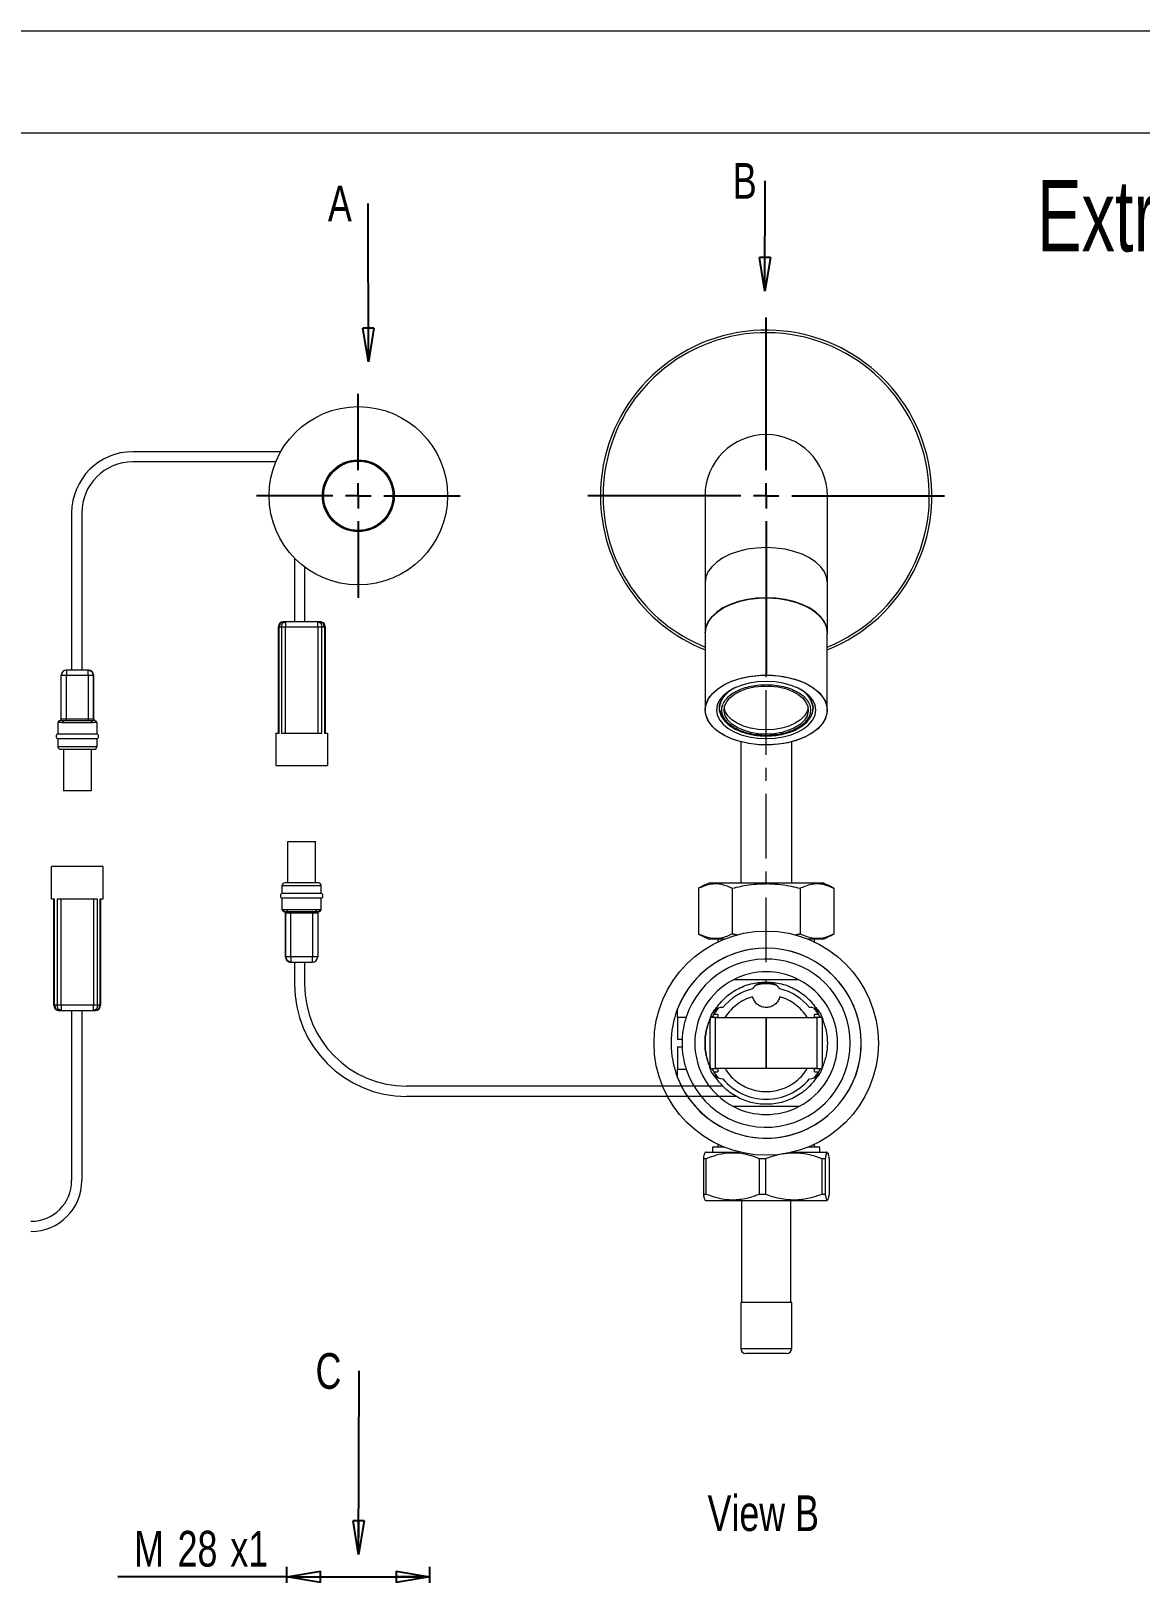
# Model space of a CAD drawing. Header units: millimetres. Extents: x 0 to 420, y 0 to 298.
# Drawn here: x 80.8 to 189.6, y 146.2 to 297.5 of the extents above; entities that cross this region are included whole.
import ezdxf

# ---------------------------------------------------------------- set-up
doc = ezdxf.new("R2010")
doc.units = ezdxf.units.MM
doc.linetypes.add('CENTER', pattern=[10.16, 6.35, -1.27, 1.27, -1.27])
doc.layers.add('LEVEL0', color=179, linetype='Continuous')
doc.styles.add('SLDTEXTSTYLE1', font='TXT', dxfattribs={"width": 0.75})
doc.styles.add('SLDTEXTSTYLE2', font='TXT', dxfattribs={"width": 0.7})
doc.dimstyles.new('SLDDIMSTYLE0', dxfattribs={"dimtxt": 3.302, "dimasz": 3.302, "dimexe": 0, "dimexo": 0.0625, "dimgap": 0.8255, "dimtad": 0, "dimtih": 1, "dimtoh": 1, "dimdec": 0, "dimzin": 0, "dimdsep": 46, "dimtxsty": 'Standard', "dimblk1": 'CLOSED', "dimblk2": 'CLOSED', "dimsah": 1, "dimcen": 0.09, "dimadec": 0, "dimazin": 0, "dimtfac": 1, "dimtdec": 0, "dimtofl": 0, "dimtmove": 0, "dimatfit": 3, "dimldrblk": 'CLOSED', "dimfxl": 0, "dimtolj": 1, "dimtzin": 0, "dimarcsym": 0})
doc.dimstyles.new('SLDDIMSTYLE1', dxfattribs={"dimtxt": 3.5, "dimasz": 3.302, "dimexe": 0, "dimexo": 0.0625, "dimgap": 0.875, "dimtad": 1, "dimtoh": 1, "dimdec": 0, "dimlfac": 2, "dimzin": 12, "dimdsep": 46, "dimtxsty": 'Standard', "dimblk1": 'CLOSED', "dimblk2": 'CLOSED', "dimsah": 1, "dimcen": 0.09, "dimadec": 0, "dimazin": 0, "dimtfac": 1, "dimtdec": 0, "dimtofl": 0, "dimtmove": 0, "dimatfit": 3, "dimldrblk": 'CLOSED', "dimfxl": 0, "dimtolj": 1, "dimtzin": 12, "dimarcsym": 0})

# ---------------------------------------------------------------- blocks, each defined once
blk = doc.blocks.new('SW_NOTE_1')
at = {"layer": 'LEVEL0', "color": 0, "insert": (-3.95, 1.74), "char_height": 3.5, "attachment_point": 1, "style": 'SLDTEXTSTYLE1'}
blk.add_mtext('A', dxfattribs=at)
blk = doc.blocks.new('_CLOSED')
at = {"color": 0, "linetype": 'ByBlock', "lineweight": -2}
for p, q in [((-1, 0.166667), (0, 0)), ((-1, 0.166667), (-1, -0.166667)), ((0, 0), (-1, -0.166667)), ((0, 0), (-1, 0))]:
    blk.add_line(p, q, dxfattribs=at)
blk = doc.blocks.new('SW_NOTE_2')
at = {"layer": 'LEVEL0', "color": 0, "insert": (-3.18, 1.74), "char_height": 3.5, "attachment_point": 1, "style": 'SLDTEXTSTYLE1'}
blk.add_mtext('B', dxfattribs=at)
blk = doc.blocks.new('SW_CENTERMARKSYMBOL_0')
at = {"layer": 'LEVEL0', "color": 0}
for p, q in [((0, 2.5), (0, 10)), ((-2.5, 0), (-10, 0)), ((0, 0), (-1.25, 0)), ((0, 0), (0, 1.25)), ((0, 0), (0, -1.25)), ((0, 0), (1.25, 0)), ((2.5, 0), (10, 0)), ((0, -2.5), (0, -10))]:
    blk.add_line(p, q, dxfattribs=at)
blk = doc.blocks.new('SW_CENTERMARKSYMBOL_1')
at = {"layer": 'LEVEL0', "color": 0}
for p, q in [((0, 2.5), (0, 17.5)), ((-2.5, 0), (-17.5, 0)), ((0, 0), (-1.25, 0)), ((0, 0), (0, 1.25)), ((0, 0), (0, -1.25)), ((0, 0), (1.25, 0)), ((2.5, 0), (17.5, 0)), ((0, -2.5), (0, -17.5))]:
    blk.add_line(p, q, dxfattribs=at)
blk = doc.blocks.new('*D14')
at = {"layer": 'LEVEL0', "color": 7}
for p, q in [((105.96, 126.94), (105.96, 146.82)), ((119.96, 126.94), (119.96, 146.82)), ((105.96, 145.82), (89.37, 145.82)), ((105.96, 145.82), (119.96, 145.82))]:
    blk.add_line(p, q, dxfattribs=at)
at = {"layer": 'LEVEL0', "color": 7, "xscale": 3.302, "yscale": 3.302}
for p, rotation in [((105.96, 145.82, 1.52), 180.0000000000004), ((119.96, 145.82, 1.52), 360.0000000000004)]:
    blk.add_blockref('_CLOSED', p, dxfattribs=dict(at, rotation=rotation))
at = {"layer": 'LEVEL0', "color": 7, "char_height": 3.5, "attachment_point": 1, "style": 'SLDTEXTSTYLE1'}
for s, insert in [('M', (90.96, 150.34)), ('28', (95.24, 150.34)), ('x1', (100.41, 150.34))]:
    blk.add_mtext(s, dxfattribs=dict(at, insert=insert))
blk = doc.blocks.new('SW_NOTE_3')
at = {"layer": 'LEVEL0', "color": 0, "insert": (-4.29, 1.74), "char_height": 3.5, "attachment_point": 1, "style": 'SLDTEXTSTYLE1'}
blk.add_mtext('C', dxfattribs=at)

msp = doc.modelspace()

# ---------------------------------------------------------------- linework, layer by layer
at = {"color": 7, "linetype": 'Continuous', "lineweight": 15}
for p, q in [((146.95968, 251.889447), (146.95968, 243.360976)), ((158.95968, 243.360976), (158.95968, 251.889447)), ((148.361949, 231.361337), (148.35968, 231.278483)), ((148.362174, 231.160564), (148.35968, 231.073694)), ((157.541846, 230.841588), (157.55968, 231.073694)), ((157.55968, 231.278483), (157.557411, 231.361337)), ((146.320152, 213.389447), (146.320152, 208.889445)), ((158.599208, 213.889448), (147.320152, 213.889448)), ((149.639916, 213.389447), (149.639916, 208.889445)), ((156.279444, 213.389447), (156.279444, 208.889445)), ((159.599208, 213.389447), (159.599208, 208.889445)), ((148.841428, 208.389448), (147.320152, 208.389448)), ((158.599208, 208.389448), (157.077932, 208.389448)), ((153.25968, 204.089446), (152.65968, 204.089446)), ((144.25968, 200.739445), (144.25968, 201.545877)), ((144.25968, 200.739445), (144.25968, 198.564446)), ((144.25968, 200.739445), (145.113662, 200.739445)), ((147.45968, 195.939446), (147.45968, 200.439448)), ((147.95968, 200.689448), (147.484935, 200.689448)), ((147.95968, 200.689448), (152.95968, 200.689448)), ((148.20968, 200.689448), (147.95968, 200.689448)), ((152.95968, 195.689445), (152.95968, 200.689448)), ((152.95968, 200.689448), (152.95968, 195.689445)), ((152.95968, 200.689448), (157.95968, 200.689448)), ((157.95968, 200.689448), (157.70968, 200.689448)), ((158.45968, 200.689448), (157.95968, 200.689448)), ((158.45968, 200.439448), (158.45968, 195.939446)), ((144.25968, 198.564446), (144.718207, 198.564446)), ((144.25968, 197.814448), (144.718207, 197.814448)), ((144.25968, 197.814448), (144.25968, 195.639448)), ((144.25968, 195.639448), (145.113662, 195.639448)), ((144.25968, 194.833016), (144.25968, 195.639448)), ((147.45968, 195.689445), (147.95968, 195.689445)), ((152.95968, 195.689445), (147.95968, 195.689445)), ((147.95968, 195.689445), (148.20968, 195.689445)), ((157.95968, 195.689445), (152.95968, 195.689445)), ((157.70968, 195.689445), (157.95968, 195.689445)), ((157.95968, 195.689445), (158.434425, 195.689445)), ((148.841428, 187.989445), (147.70968, 187.989445)), ((158.20968, 187.989445), (157.077932, 187.989445)), ((146.798455, 186.873103), (147.089213, 186.873103)), ((146.798455, 186.873103), (146.798455, 183.355795)), ((147.031477, 187.489444), (150.40821, 187.489444)), ((147.089213, 183.355795), (147.089213, 186.873103)), ((152.266818, 186.873103), (152.909769, 186.873103)), ((152.266818, 186.873103), (152.266818, 183.355795)), ((152.909769, 183.355795), (152.909769, 186.873103)), ((155.51115, 187.489444), (157.922589, 187.489444)), ((157.922589, 187.489444), (158.887883, 187.489444)), ((158.428043, 186.873103), (158.780236, 186.873103)), ((158.428043, 186.873103), (158.428043, 183.355795)), ((158.780236, 183.355795), (158.780236, 186.873103)), ((159.120906, 186.873103), (159.120906, 183.355795)), ((147.089213, 183.355795), (146.798455, 183.355795)), ((152.909769, 183.355795), (152.266818, 183.355795)), ((158.780236, 183.355795), (158.428043, 183.355795)), ((147.031477, 182.739446), (157.922589, 182.739446)), ((157.922589, 182.739446), (158.887883, 182.739446)), ((155.45968, 172.739448), (150.45968, 172.739448)), ((154.95968, 167.739445), (150.95968, 167.739445))]:
    msp.add_line(p, q, dxfattribs=at)
at = {"color": 179, "linetype": 'Continuous', "lineweight": 15}
for p, q in [((105.817833, 239.533502), (105.631798, 239.533502)), ((108.990292, 239.533502), (105.817833, 239.533502)), ((109.187799, 239.533502), (108.990292, 239.533502)), ((105.123798, 228.611502), (105.123798, 239.025502)), ((109.695799, 228.611502), (109.695799, 239.025502)), ((109.695856, 239.025502), (109.695856, 228.611502)), ((86.474415, 234.789256), (84.340815, 234.789256)), ((83.832815, 229.963256), (83.832815, 234.281256)), ((86.982415, 229.963256), (86.982415, 234.281256)), ((86.982445, 234.281256), (86.982445, 229.963256)), ((83.50263, 229.658456), (83.50263, 228.529157)), ((83.50263, 228.529157), (87.31263, 228.529157)), ((83.680421, 229.810856), (83.65503, 229.810856)), ((83.705334, 229.812907), (83.680421, 229.810856)), ((85.531411, 229.810856), (84.039848, 229.810856)), ((86.775347, 229.810856), (85.531411, 229.810856)), ((86.982415, 229.963256), (87.109896, 229.812907)), ((86.982445, 229.963256), (87.109926, 229.812907)), ((87.134821, 229.810856), (87.109871, 229.812843)), ((87.109926, 229.812907), (87.134821, 229.810856)), ((87.16023, 229.810856), (87.134821, 229.810856)), ((87.31263, 229.658456), (87.31263, 228.529157)), ((104.8641, 228.611502), (105.188723, 228.611502)), ((104.8641, 228.611502), (104.8641, 225.411102)), ((105.421266, 228.611502), (109.38684, 228.611502)), ((109.633723, 228.611502), (109.9441, 228.611502)), ((109.9441, 228.611502), (109.9441, 225.411102)), ((87.31263, 228.044555), (83.50263, 228.044555)), ((83.50263, 228.044555), (83.50263, 227.270856)), ((83.75663, 227.016856), (85.524235, 227.016856)), ((84.061428, 227.016856), (84.061428, 222.952856)), ((85.524235, 227.016856), (87.05863, 227.016856)), ((86.75383, 227.016856), (86.75383, 222.952856)), ((87.31263, 228.044555), (87.31263, 227.270856)), ((104.8641, 225.411102), (109.9441, 225.411102)), ((86.75383, 222.952856), (84.061428, 222.952856)), ((106.0579, 217.977326), (108.750301, 217.977326)), ((106.0579, 213.913326), (106.0579, 217.977326)), ((108.750301, 213.913326), (108.750301, 217.977326)), ((87.94763, 215.51908), (82.86763, 215.51908)), ((82.86763, 212.31868), (82.86763, 215.51908)), ((87.94763, 212.31868), (87.94763, 215.51908)), ((105.4991, 212.885627), (105.4991, 213.659326)), ((107.287495, 213.913326), (105.7531, 213.913326)), ((109.0551, 213.913326), (107.287495, 213.913326)), ((109.3091, 212.885627), (109.3091, 213.659326)), ((83.178006, 212.31868), (82.86763, 212.31868)), ((83.115874, 201.90468), (83.115874, 212.31868)), ((83.115931, 212.31868), (83.115931, 201.90468)), ((87.390464, 212.31868), (83.42489, 212.31868)), ((87.94763, 212.31868), (87.623007, 212.31868)), ((87.687932, 212.31868), (87.687932, 201.90468)), ((109.3091, 212.401025), (105.499099, 212.401025)), ((105.499099, 211.271726), (105.499099, 212.401025)), ((105.4991, 212.885627), (109.3091, 212.885627)), ((109.3091, 211.271726), (109.3091, 212.401025)), ((105.651499, 211.119326), (105.676908, 211.119326)), ((105.676908, 211.119326), (105.701858, 211.117339)), ((105.701804, 211.117275), (105.676908, 211.119326)), ((105.829285, 210.966926), (105.701804, 211.117275)), ((105.829314, 210.966926), (105.701834, 211.117275)), ((105.829285, 206.648926), (105.829285, 210.966926)), ((105.829314, 210.966926), (105.829314, 206.648926)), ((106.036383, 211.119326), (107.280319, 211.119326)), ((107.280319, 211.119326), (108.771881, 211.119326)), ((108.978914, 210.966926), (108.978914, 206.648926)), ((109.106396, 211.117275), (109.131308, 211.119326)), ((109.131308, 211.119326), (109.1567, 211.119326)), ((106.337314, 206.140926), (108.470914, 206.140926)), ((83.623931, 201.39668), (83.821438, 201.39668)), ((83.821438, 201.39668), (86.993897, 201.39668)), ((86.993897, 201.39668), (87.179932, 201.39668))]:
    msp.add_line(p, q, dxfattribs=at)
at = {"color": 196, "linetype": 'Continuous', "lineweight": 0}
for p, q in [((105.817833, 239.533502), (105.817818, 239.025502)), ((108.990277, 239.025502), (108.990292, 239.533502)), ((105.123798, 239.025502), (105.188723, 239.025502)), ((105.188723, 228.611502), (105.188723, 239.025502)), ((105.188723, 239.025502), (105.421266, 239.025502)), ((105.421266, 239.025502), (105.421266, 228.611502)), ((105.421266, 239.025502), (105.817818, 239.025502)), ((105.817818, 239.025502), (108.990277, 239.025502)), ((105.817818, 228.611502), (105.817818, 239.025502)), ((108.990277, 239.025502), (108.990277, 228.611502)), ((108.990277, 239.025502), (109.38684, 239.025502)), ((109.38684, 228.611502), (109.38684, 239.025502)), ((109.38684, 239.025502), (109.633723, 239.025502)), ((109.633723, 239.025502), (109.695799, 239.025502)), ((109.633723, 239.025502), (109.633723, 228.611502)), ((84.340815, 234.789256), (84.3408, 234.281256)), ((86.4744, 234.281256), (86.474415, 234.789256)), ((83.832815, 234.281256), (84.3408, 234.281256)), ((84.3408, 234.281256), (86.4744, 234.281256)), ((84.3408, 229.963256), (84.3408, 234.281256)), ((86.4744, 234.281256), (86.982415, 234.281256)), ((86.4744, 234.281256), (86.4744, 229.963256)), ((83.50263, 229.658456), (83.530229, 229.658456)), ((83.680421, 229.810856), (83.530229, 229.658456)), ((83.530229, 229.658456), (83.584445, 229.662415)), ((83.705334, 229.812907), (83.584394, 229.662558)), ((83.584394, 229.662558), (83.920911, 229.658456)), ((84.039848, 229.810856), (83.705334, 229.812907)), ((84.3408, 229.963256), (83.832815, 229.963256)), ((84.039848, 229.810856), (83.920911, 229.658456)), ((83.920911, 229.658456), (85.542174, 229.658456)), ((84.340796, 229.810856), (84.3408, 229.963256)), ((86.4744, 229.963256), (84.3408, 229.963256)), ((85.542174, 229.658456), (86.894279, 229.658456)), ((86.4744, 229.963256), (86.474396, 229.810856)), ((86.982415, 229.963256), (86.4744, 229.963256)), ((87.109896, 229.812907), (86.775347, 229.810856)), ((86.894279, 229.658456), (86.775347, 229.810856)), ((86.894279, 229.658456), (87.230833, 229.662558)), ((87.109896, 229.812907), (87.230833, 229.662558)), ((87.134821, 229.810856), (87.285012, 229.658456)), ((87.230833, 229.662558), (87.285058, 229.658587)), ((87.285012, 229.658456), (87.31263, 229.658456)), ((85.542175, 227.270856), (83.50263, 227.270856)), ((87.31263, 227.270856), (85.542175, 227.270856)), ((105.4991, 213.659326), (107.269555, 213.659326)), ((107.269555, 213.659326), (109.3091, 213.659326)), ((83.178006, 201.90468), (83.178006, 212.31868)), ((83.42489, 212.31868), (83.42489, 201.90468)), ((83.821453, 201.90468), (83.821453, 212.31868)), ((86.993912, 212.31868), (86.993912, 201.90468)), ((87.390464, 201.90468), (87.390464, 212.31868)), ((87.623007, 212.31868), (87.623007, 201.90468)), ((105.526718, 211.271726), (105.499099, 211.271726)), ((105.580897, 211.267624), (105.526671, 211.271595)), ((105.676908, 211.119326), (105.526718, 211.271726)), ((105.917451, 211.271726), (105.580897, 211.267624)), ((105.701834, 211.117275), (105.580897, 211.267624)), ((105.701834, 211.117275), (106.036383, 211.119326)), ((105.829314, 210.966926), (106.33733, 210.966926)), ((107.269555, 211.271726), (105.917451, 211.271726)), ((105.917451, 211.271726), (106.036383, 211.119326)), ((106.33733, 210.966926), (106.337334, 211.119326)), ((106.33733, 206.648926), (106.33733, 210.966926)), ((106.33733, 210.966926), (108.47093, 210.966926)), ((108.890819, 211.271726), (107.269555, 211.271726)), ((108.470934, 211.119326), (108.47093, 210.966926)), ((108.47093, 210.966926), (108.978914, 210.966926)), ((108.47093, 210.966926), (108.47093, 206.648926)), ((108.771881, 211.119326), (108.890819, 211.271726)), ((108.771881, 211.119326), (109.106396, 211.117275)), ((109.227335, 211.267624), (108.890819, 211.271726)), ((109.106396, 211.117275), (109.227335, 211.267624)), ((109.131308, 211.119326), (109.2815, 211.271726)), ((109.2815, 211.271726), (109.227285, 211.267767)), ((109.3091, 211.271726), (109.2815, 211.271726)), ((106.33733, 206.648926), (105.829314, 206.648926)), ((106.33733, 206.648926), (106.337314, 206.140926)), ((108.47093, 206.648926), (106.33733, 206.648926)), ((108.470914, 206.140926), (108.47093, 206.648926)), ((108.978914, 206.648926), (108.47093, 206.648926)), ((83.178006, 201.90468), (83.115931, 201.90468)), ((83.42489, 201.90468), (83.178006, 201.90468)), ((83.821453, 201.90468), (83.42489, 201.90468)), ((83.821453, 201.90468), (83.821438, 201.39668)), ((86.993912, 201.90468), (83.821453, 201.90468)), ((86.993897, 201.39668), (86.993912, 201.90468)), ((87.390464, 201.90468), (86.993912, 201.90468)), ((87.623007, 201.90468), (87.390464, 201.90468)), ((87.687932, 201.90468), (87.623007, 201.90468))]:
    msp.add_line(p, q, dxfattribs=at)
at = {"color": 7, "linetype": 'Continuous', "lineweight": 0}
for p, q in [((152.95968, 204.189448), (152.95968, 204.414448)), ((147.95968, 200.689448), (147.95968, 195.689445)), ((157.95968, 195.689445), (157.95968, 200.689448)), ((150.45968, 168.239446), (155.45968, 168.239446))]:
    msp.add_line(p, q, dxfattribs=at)
at = {"color": 7, "linetype": 'Continuous', "lineweight": 0, "flags": 128}
msp.add_lwpolyline([(158.95968, 243.360976), (158.88581, 243.899338), (158.666019, 244.424445), (158.305719, 244.923365), (157.813782, 245.383814), (157.202321, 245.794454), (156.486392, 246.145174), (155.683623, 246.427338), (154.813782, 246.633997), (153.898287, 246.760064), (152.95968, 246.802434), (152.021073, 246.760064), (151.105578, 246.633997), (150.235737, 246.427338), (149.432968, 246.145174), (148.71704, 245.794454), (148.105578, 245.383814), (147.613641, 244.923365), (147.253341, 244.424445), (147.03355, 243.899338), (146.95968, 243.360976), (146.95968, 243.360976)], dxfattribs=at)
at = {"color": 7, "linetype": 'Continuous', "lineweight": 15, "flags": 128}
for points in [[(158.93468, 238.13223), (158.95968, 238.446063), (158.88581, 238.984426), (158.666019, 239.509532), (158.305719, 240.008453), (157.813782, 240.468902), (157.202321, 240.879542), (156.486392, 241.230261), (155.683623, 241.512425), (154.813782, 241.719085), (153.898287, 241.845151), (152.95968, 241.887522), (152.021073, 241.845151), (151.105578, 241.719085), (150.235737, 241.512425), (149.432968, 241.230261), (148.71704, 240.879542), (148.105578, 240.468902), (147.613641, 240.008453), (147.253341, 239.509532), (147.03355, 238.984426), (146.95968, 238.446063), (146.98468, 238.13223)], [(146.98468, 238.446063), (147.062055, 238.995812), (147.292175, 239.531322), (147.669081, 240.038725), (148.183009, 240.504879), (148.820652, 240.91771), (149.565493, 241.266527), (150.398242, 241.542296), (151.297331, 241.737873), (152.239473, 241.848195), (153.200269, 241.870403), (154.154834, 241.803923), (155.078444, 241.650475), (155.94718, 241.414036), (156.738541, 241.100727), (157.432032, 240.718664), (158.009691, 240.277741), (158.456557, 239.78938), (158.761057, 239.266226), (158.915305, 238.721832), (158.93468, 238.446063)], [(146.98468, 230.868908), (147.062055, 231.418656), (147.292175, 231.954167), (147.669081, 232.461568), (148.183009, 232.927723), (148.820652, 233.340554), (149.565493, 233.689371), (150.398242, 233.96514), (151.297331, 234.160718), (152.239473, 234.271038), (153.200269, 234.293247), (154.154834, 234.226767), (155.078444, 234.073319), (155.94718, 233.83688), (156.738541, 233.52357), (157.432032, 233.141508), (158.009691, 232.700584), (158.456557, 232.212223), (158.761057, 231.689069), (158.915305, 231.144676), (158.915305, 230.593137), (158.761057, 230.048744), (158.456557, 229.52559), (158.009691, 229.037229), (157.432032, 228.596305), (156.738541, 228.214243), (155.94718, 227.900935), (155.078444, 227.664495), (154.154834, 227.511048), (153.200269, 227.444567), (152.239473, 227.466775), (151.297331, 227.577096), (150.398242, 227.772674), (149.565493, 228.048444), (148.820652, 228.397259), (148.183009, 228.810091), (147.669081, 229.276245), (147.292175, 229.783649), (147.062055, 230.319159), (146.98468, 230.868908)], [(157.83468, 230.868908), (157.760618, 231.35446), (157.540682, 231.825259), (157.181554, 232.267), (156.694147, 232.66626), (156.09327, 233.010909), (155.39718, 233.290475), (154.627028, 233.496461), (153.806215, 233.622612), (152.95968, 233.665092), (152.113145, 233.622612), (151.292332, 233.496461), (150.52218, 233.290475), (149.82609, 233.010909), (149.225213, 232.66626), (148.737806, 232.267), (148.378678, 231.825259), (148.158742, 231.35446), (148.08468, 230.868908), (148.158742, 230.383355), (148.378678, 229.912555), (148.737806, 229.470814), (149.225213, 229.071554), (149.82609, 228.726905), (150.52218, 228.447339), (151.292332, 228.241352), (152.113145, 228.115203), (152.95968, 228.072721), (153.806215, 228.115203), (154.627028, 228.241352), (155.39718, 228.447339), (156.09327, 228.726905), (156.694147, 229.071554), (157.181554, 229.470814), (157.540682, 229.912555), (157.760618, 230.383355), (157.83468, 230.868908)], [(152.95968, 228.502903), (152.179019, 228.54566), (151.426572, 228.672385), (150.729537, 228.878498), (150.113104, 229.15655), (149.599554, 229.49649), (149.207448, 229.886034), (148.950958, 230.311101), (148.839352, 230.756327), (148.876666, 231.205624), (149.061552, 231.642751), (149.387325, 232.051909), (149.842213, 232.41831), (150.409774, 232.72871), (151.069496, 232.971894), (151.797533, 233.13907), (152.567574, 233.224196), (153.351786, 233.224196), (154.121827, 233.13907), (154.849864, 232.971894), (155.509586, 232.72871), (156.077147, 232.41831), (156.532035, 232.051909), (156.857808, 231.642751), (157.042694, 231.205624), (157.080008, 230.756327), (156.968403, 230.311101), (156.711912, 229.886034), (156.319806, 229.49649), (155.806256, 229.15655), (155.189823, 228.878498), (154.492788, 228.672385), (153.740341, 228.54566), (152.95968, 228.502903)], [(149.570864, 232.879007), (149.217976, 232.632967), (148.792699, 232.224697), (148.501352, 231.779436), (148.353299, 231.311489), (148.353299, 230.8359), (148.501352, 230.367955), (148.763053, 229.958689)], [(152.95968, 228.91248), (152.179019, 228.955237), (151.426572, 229.081962), (150.729537, 229.288075), (150.113104, 229.566125), (149.599554, 229.906067), (149.207448, 230.29561), (148.950958, 230.720676), (148.850161, 231.073694)], [(157.0692, 231.073694), (156.968403, 230.720676), (156.711912, 230.29561), (156.319806, 229.906067), (155.806256, 229.566125), (155.189823, 229.288075), (154.492788, 229.081962), (153.740341, 228.955237), (152.95968, 228.91248)], [(157.452249, 230.443427), (157.510355, 230.60002), (157.58468, 231.073694)]]:
    msp.add_lwpolyline(points, dxfattribs=at)
at = {"color": 7, "linetype": 'Continuous', "lineweight": 15}
for centre, radius in [((112.95968, 251.889447), 8.75), ((112.95968, 251.889447), 3.525), ((152.95968, 198.189447), 11)]:
    msp.add_circle(centre, radius, dxfattribs=at)
at = {"color": 7, "linetype": 'Continuous', "lineweight": 0}
for radius in [3.501176, 3.401183]:
    msp.add_circle((112.95968, 251.889447), radius, dxfattribs=at)
at = {"color": 7, "linetype": 'Continuous', "lineweight": 15}
for centre, radius, start, end in [((152.95968, 251.889447), 16.25, 291.57336614, 180), ((152.95968, 251.889447), 6, 0, 180), ((152.95968, 251.889447), 16.25, 180, 248.42663386), ((155.229598, 230.786951), 2.372474, 6.94189227, 61.86072093), ((150.200107, 231.35833), 1.870809, 185.5207216, 222.62301001), ((152.95968, 198.189447), 9.325, 201.09644472, 158.90355528), ((152.95968, 198.189447), 9.325, 90, 158.90355528), ((152.95968, 198.189447), 9.325, 201.09644472, 90), ((152.95968, 198.189447), 8.25, 198.004453, 161.995547), ((152.95968, 198.189447), 7, 117.21637314, 242.78362686), ((152.95968, 198.189447), 7, 62.78362686, 117.21637314), ((152.95968, 198.189447), 7, 297.21637314, 62.78362686), ((152.95968, 198.189447), 5.5, 104.17941125, 140.47909479), ((152.65968, 202.839447), 1.25, 90, 146.9105897), ((152.95968, 198.189447), 5.875, 83.10680104, 96.89319896), ((153.25968, 202.839447), 1.25, 33.0894103, 90), ((152.95968, 198.189447), 5.5, 39.52090521, 75.82058875), ((152.95968, 198.189447), 9.325, 158.90355528, 201.09644472), ((152.95968, 198.189447), 5.875, 145.06419513, 154.81566347), ((148.70968, 200.439447), 1.25, 89.66348724, 132.31853727), ((157.20968, 200.439447), 1.25, 47.68146273, 90.33651276), ((152.95968, 198.189447), 5.875, 25.18433653, 34.93580487), ((152.95968, 198.189447), 8.25, 161.995547, 177.39474873), ((148.70968, 200.439447), 1.25, 171.88692067, 180), ((157.20968, 200.439447), 1.25, 360, 8.11307933), ((152.95968, 198.189447), 8.25, 177.39474873, 182.60525127), ((152.95968, 198.189447), 8.25, 182.60525127, 198.004453), ((148.70968, 195.939447), 1.25, 180, 188.11307933), ((152.95968, 198.189447), 5.875, 205.18433653, 214.93580487), ((152.95968, 198.189447), 5.875, 325.06419513, 334.81566347), ((157.20968, 195.939447), 1.25, 351.88692067, 0), ((148.70968, 195.939447), 1.25, 227.68146273, 270.33651276), ((152.95968, 198.189447), 5.5, 219.52090521, 320.47909479), ((157.20968, 195.939447), 1.25, 269.66348724, 312.31853727), ((152.95968, 198.189447), 7, 242.78362686, 270), ((152.95968, 198.189447), 7, 270, 297.21637314), ((150.95968, 168.239447), 0.5, 180, 270), ((154.95968, 168.239447), 0.5, 270, 0)]:
    msp.add_arc(centre, radius, start, end, dxfattribs=at)
at = {"color": 7, "linetype": 'Continuous', "lineweight": 0}
for centre, radius, start, end in [((152.95968, 251.889447), 16, 291.92777367, 180), ((152.95968, 251.889447), 16, 180, 248.07222633), ((150.798964, 230.746431), 2.471731, 110.32555587, 170.35470825), ((155.144084, 230.778364), 2.433583, 6.97037166, 69.93627072)]:
    msp.add_arc(centre, radius, start, end, dxfattribs=at)
at = {"color": 179, "linetype": 'Continuous', "lineweight": 15}
for centre, radius, start, end in [((105.631798, 239.025502), 0.508, 90, 179.99997762), ((109.187856, 239.025502), 0.508, 359.99999578, 90.0000042), ((84.340815, 234.281256), 0.508, 90, 180), ((86.474445, 234.281256), 0.508, 0, 89.99999998), ((83.57883, 228.286856), 0.254, 107.457603, 252.542397), ((83.65503, 229.658456), 0.1524, 90, 180), ((83.680415, 229.963256), 0.1524, 279.411782, 0), ((87.16023, 229.658456), 0.1524, 0, 90), ((87.23643, 228.286856), 0.254, 287.457603, 72.542397), ((83.75663, 227.270856), 0.254, 180, 270), ((87.05863, 227.270856), 0.254, 270, 0), ((105.7531, 213.659326), 0.254, 90, 180), ((109.0551, 213.659326), 0.254, 0, 90), ((105.5753, 212.643326), 0.254, 107.457603, 252.542397), ((109.2329, 212.643326), 0.254, 287.457603, 72.542397), ((105.651499, 211.271726), 0.1524, 180, 270), ((109.131314, 210.966926), 0.1524, 99.411782, 180), ((109.1567, 211.271726), 0.1524, 270, 0), ((106.337285, 206.648926), 0.508, 180, 269.99999998), ((108.470914, 206.648926), 0.508, 270, 0), ((83.623874, 201.90468), 0.508, 179.99999578, 270.0000042), ((87.179932, 201.90468), 0.508, 270, 359.99997762)]:
    msp.add_arc(centre, radius, start, end, dxfattribs=at)
at = {"color": 7, "linetype": 'Continuous', "lineweight": 15}
for points in [[(146.95968, 243.360976), (146.95968, 238.446063)], [(158.95968, 238.446063), (158.95968, 243.360976)], [(146.98468, 238.446063), (146.98468, 230.868908)], [(158.93468, 230.868908), (158.93468, 238.446063)], [(148.35968, 231.278483), (148.35968, 231.073694)], [(157.55968, 231.073694), (157.55968, 231.278483)], [(150.45968, 227.756197), (150.45968, 213.889448)], [(152.707515, 228.339912), (152.95968, 228.328638)], [(152.95968, 228.328638), (153.235873, 228.342723)], [(155.45968, 213.889448), (155.45968, 227.756197)], [(147.320152, 213.889448), (146.320152, 213.389447)], [(159.599208, 213.389447), (158.599208, 213.889448)], [(146.320152, 208.889445), (147.320152, 208.389448)], [(150.141755, 208.789648), (149.639916, 208.889445)], [(156.279444, 208.889445), (155.856553, 208.794424)], [(158.599208, 208.389448), (159.599208, 208.889445)], [(148.20968, 208.389448), (148.20968, 208.111012)], [(157.70968, 208.111012), (157.70968, 208.389448)], [(147.727735, 201.173564), (147.871942, 201.443357)], [(147.82329, 200.989446), (148.277808, 201.608838)], [(157.646629, 201.601921), (158.09607, 200.989446)], [(158.047418, 201.443357), (158.181975, 201.191621)], [(147.503537, 200.767653), (147.472191, 200.615855)], [(147.498984, 200.745603), (147.535855, 200.814584)], [(147.538651, 200.8767), (147.503537, 200.767653)], [(148.20968, 200.989446), (147.82329, 200.989446)], [(148.20968, 200.989446), (148.20968, 200.689448)], [(157.70968, 200.689448), (157.70968, 200.989446)], [(158.09607, 200.989446), (157.70968, 200.989446)], [(158.391356, 200.799895), (158.516597, 200.565586)], [(147.528004, 195.578998), (147.402763, 195.813308)], [(148.27714, 194.770964), (147.82329, 195.389448)], [(147.82329, 195.389448), (148.20968, 195.389448)], [(148.20968, 195.689445), (148.20968, 195.389448)], [(158.09607, 195.389448), (157.641552, 194.770055)], [(157.70968, 195.389448), (157.70968, 195.689445)], [(157.70968, 195.389448), (158.09607, 195.389448)], [(158.191625, 195.205329), (158.047418, 194.935536)], [(158.380709, 195.502194), (158.415823, 195.61124)], [(158.420376, 195.63329), (158.383505, 195.564309)], [(158.415823, 195.61124), (158.44717, 195.763038)], [(147.871942, 194.935536), (147.737386, 195.187272)], [(147.70968, 187.989445), (147.70968, 187.489444)], [(148.20968, 188.267881), (148.20968, 187.989445)], [(157.70968, 187.989445), (157.70968, 188.267881)], [(158.20968, 187.489444), (158.20968, 187.989445)], [(147.031477, 187.489444), (146.93238, 187.415125)], [(158.98698, 187.415125), (158.887883, 187.489444)], [(146.948751, 182.801494), (147.031477, 182.739446)], [(150.53468, 182.739446), (150.53468, 172.739448)], [(155.38468, 172.739448), (155.38468, 182.739446)], [(158.887883, 182.739446), (158.970609, 182.801494)], [(150.45968, 172.739448), (150.45968, 168.239446)], [(155.45968, 168.239446), (155.45968, 172.739448)]]:
    msp.add_open_spline(points, degree=1, dxfattribs=at)
at = {"color": 196, "linetype": 'Continuous', "lineweight": 0}
for points in [[(105.296278, 239.405575), (105.188723, 239.025502)], [(105.631798, 239.533502), (105.296278, 239.405575)], [(105.421266, 239.025502), (105.515965, 239.403839)], [(105.515965, 239.403839), (105.817833, 239.533502)], [(108.990292, 239.533502), (109.292146, 239.403839)], [(109.525377, 239.405677), (109.187799, 239.533502)], [(109.292146, 239.403839), (109.38684, 239.025502)], [(109.633723, 239.025502), (109.525377, 239.405677)], [(83.178006, 201.90468), (83.286352, 201.524505)], [(83.286352, 201.524505), (83.623931, 201.39668)], [(83.519583, 201.526343), (83.42489, 201.90468)], [(83.821438, 201.39668), (83.519583, 201.526343)], [(87.295765, 201.526343), (86.993897, 201.39668)], [(87.179931, 201.39668), (87.515452, 201.524607)], [(87.390463, 201.90468), (87.295765, 201.526343)], [(87.515452, 201.524607), (87.623007, 201.90468)]]:
    msp.add_open_spline(points, degree=1, dxfattribs=at)
at = {"color": 179, "linetype": 'Continuous', "lineweight": 15}
for points in [[(109.187799, 239.533502), (109.570117, 239.40782)], [(109.570174, 239.40782), (109.187856, 239.533502)], [(109.570117, 239.40782), (109.695799, 239.025502)], [(109.695856, 239.025502), (109.570174, 239.40782)], [(86.474415, 234.789256), (86.856734, 234.663574)], [(86.856763, 234.663574), (86.474445, 234.789256)], [(86.856734, 234.663574), (86.982415, 234.281256)], [(86.982445, 234.281256), (86.856763, 234.663574)], [(105.829285, 206.648926), (105.954966, 206.266608)], [(105.954996, 206.266608), (105.829314, 206.648926)], [(105.954966, 206.266608), (106.337285, 206.140926)], [(106.337314, 206.140926), (105.954996, 206.266608)], [(83.115874, 201.90468), (83.241555, 201.522362)], [(83.241613, 201.522362), (83.115931, 201.90468)], [(83.241555, 201.522362), (83.623874, 201.39668)], [(83.623931, 201.39668), (83.241613, 201.522362)]]:
    msp.add_open_spline(points, degree=1, dxfattribs=at)
at = {"color": 7, "linetype": 'Continuous', "lineweight": 0}
for points, knots in [([(152.95968, 228.37385), (152.674975, 228.383135), (152.105566, 228.401706), (151.284277, 228.55007), (150.52737, 228.780659), (149.863938, 229.093345), (149.319474, 229.473767), (148.914896, 229.907944), (148.665763, 230.379001), (148.581639, 230.868911), (148.665761, 231.358807), (148.914899, 231.829874), (149.319472, 232.264044), (149.863938, 232.644469), (150.52737, 232.957154), (151.284276, 233.187743), (152.105567, 233.336108), (152.674976, 233.354678), (152.95968, 233.363964)], [0, 0, 0, 0, 0.06249996541, 0.12500001168, 0.18750001772, 0.25000008922, 0.31250016416, 0.37499985674, 0.43750017337, 0.49999987616, 0.56249994619, 0.62499983477, 0.68749992184, 0.74999999679, 0.81250006828, 0.87500007432, 0.93749999075, 1, 1, 1, 1]), ([(152.95968, 233.363964), (153.244384, 233.354678), (153.813793, 233.336108), (154.635085, 233.187743), (155.39199, 232.957154), (156.055422, 232.644469), (156.599888, 232.264044), (157.004461, 231.829874), (157.253599, 231.358807), (157.337721, 230.868911), (157.253597, 230.379001), (157.004464, 229.907944), (156.599886, 229.473767), (156.055423, 229.093345), (155.39199, 228.780659), (154.635083, 228.55007), (153.813794, 228.401706), (153.244385, 228.383135), (152.95968, 228.37385)], [0, 0, 0, 0, 0.06250000925, 0.12499992568, 0.18749993172, 0.25000000321, 0.31250007816, 0.37500016523, 0.43750005381, 0.50000012384, 0.56249982663, 0.62500014326, 0.68749983584, 0.74999991078, 0.81249998228, 0.87499998832, 0.93750003459, 1, 1, 1, 1]), ([(147.868115, 201.363714), (148.167768, 201.774329), (148.767075, 202.595558), (150.020718, 203.485033), (151.438754, 204.078298), (152.452705, 204.152398), (152.95968, 204.189448)], [0, 0, 0, 0, 0.2499997337, 0.4999999269, 0.7499999554, 1, 1, 1, 1]), ([(152.95968, 204.189448), (153.466655, 204.152398), (154.480606, 204.078298), (155.898642, 203.485033), (157.152286, 202.595558), (157.751592, 201.774329), (158.051245, 201.363714)], [0, 0, 0, 0, 0.2500000446, 0.5000000731, 0.7500002663, 1, 1, 1, 1]), ([(147.472191, 195.763038), (147.326558, 196.154055), (147.035292, 196.93609), (146.921874, 198.189447), (147.035292, 199.442804), (147.326558, 200.224838), (147.472191, 200.615855)], [0, 0, 0, 0, 0.2499996208, 0.5, 0.7500003792, 1, 1, 1, 1]), ([(158.44717, 200.615855), (158.592802, 200.224838), (158.884068, 199.442804), (158.997486, 198.189447), (158.884068, 196.93609), (158.592802, 196.154055), (158.44717, 195.763038)], [0, 0, 0, 0, 0.2499996208, 0.5, 0.7500003792, 1, 1, 1, 1]), ([(158.051245, 195.015179), (157.751592, 194.604947), (157.152286, 193.784481), (155.898642, 192.889276), (154.480606, 192.317784), (152.95968, 192.125277), (151.438754, 192.317784), (150.020718, 192.889276), (148.767075, 193.784481), (148.167768, 194.604947), (147.868115, 195.015179)], [0, 0, 0, 0, 0.1249998668, 0.2499999635, 0.3749999777, 0.5, 0.6250000223, 0.7500000365, 0.8750001332, 1, 1, 1, 1])]:
    msp.add_open_spline(points, degree=3, knots=knots, dxfattribs=at)
at = {"color": 7, "linetype": 'Continuous', "lineweight": 15}
for points, knots in [([(148.373253, 231.170356), (148.367903, 231.133172), (148.339805, 230.937879), (148.413902, 230.590724), (148.597619, 230.154212), (148.890083, 229.759387), (149.269174, 229.40619), (149.722029, 229.10049), (150.228345, 228.845665), (150.778951, 228.644337), (151.197598, 228.52564), (151.436231, 228.482964), (151.471169, 228.476716)], [0, 0, 0, 0, 0.03064104976, 0.1609262018, 0.2834544265, 0.40551707761, 0.52596706017, 0.64425060333, 0.75961601056, 0.87013761804, 0.9809872222, 1, 1, 1, 1]), ([(154.450434, 228.477946), (154.490681, 228.485024), (154.703631, 228.522479), (155.078704, 228.627459), (155.568898, 228.796831), (156.033235, 229.012401), (156.457172, 229.26755), (156.827706, 229.561154), (157.137351, 229.890891), (157.368667, 230.256952), (157.504642, 230.570596), (157.521865, 230.762634), (157.526734, 230.816921)], [0, 0, 0, 0, 0.0242275398, 0.128191231, 0.2382842609, 0.3516195919, 0.4672614032, 0.5847030168, 0.7038978735, 0.8253986844, 0.9506421476, 1, 1, 1, 1]), ([(151.471169, 228.476716), (151.584349, 228.454728), (151.843185, 228.404442), (152.257155, 228.353178), (152.559025, 228.344286), (152.707515, 228.339912)], [0, 0, 0, 0, 0.2830534861, 0.6473322679, 1, 1, 1, 1]), ([(153.235873, 228.342723), (153.408837, 228.348222), (153.688742, 228.357121), (154.094468, 228.40847), (154.323198, 228.453112), (154.450434, 228.477946)], [0, 0, 0, 0, 0.4178167581, 0.6761445785, 1, 1, 1, 1]), ([(146.320152, 213.389447), (146.688318, 213.546967), (147.435556, 213.866672), (148.565711, 213.853127), (149.292203, 213.539537), (149.639916, 213.389447)], [0, 0, 0, 0, 0.3361579156, 0.6822728918, 1, 1, 1, 1]), ([(149.639916, 213.389447), (150.175413, 213.509586), (151.384567, 213.780859), (153.342851, 213.890145), (155.027408, 213.684789), (155.999444, 213.455496), (156.279444, 213.389447)], [0, 0, 0, 0, 0.2451347543, 0.5535146727, 0.8713874534, 1, 1, 1, 1]), ([(156.279444, 213.389447), (156.647611, 213.546967), (157.39485, 213.866672), (158.525005, 213.853126), (159.251496, 213.539537), (159.599208, 213.389447)], [0, 0, 0, 0, 0.3361569687, 0.6822719451, 1, 1, 1, 1]), ([(149.639916, 208.889445), (149.27175, 208.731927), (148.52451, 208.412224), (147.394356, 208.425771), (146.667865, 208.739357), (146.320152, 208.889445)], [0, 0, 0, 0, 0.33615693784, 0.68227198204, 1, 1, 1, 1]), ([(159.599208, 208.889445), (159.231042, 208.731927), (158.483804, 208.412225), (157.35365, 208.42577), (156.627157, 208.739357), (156.279444, 208.889445)], [0, 0, 0, 0, 0.3361578847, 0.6822729287, 1, 1, 1, 1]), ([(152.95968, 204.414448), (152.624895, 204.414448), (151.956312, 204.414448), (151.135321, 204.414448), (150.469988, 204.414448), (150.075211, 204.414448), (149.84268, 204.414448), (149.766937, 204.414448), (149.760325, 204.414448), (149.758216, 204.414448)], [0, 0, 0, 0, 0.2809947073, 0.5611598516, 0.6878685355, 0.8572492947, 0.9147682725, 0.9728078835, 1, 1, 1, 1]), ([(156.161144, 204.414448), (156.155223, 204.414448), (156.143411, 204.414448), (156.040821, 204.414448), (155.811002, 204.414448), (155.345605, 204.414448), (154.696483, 204.414448), (153.87042, 204.414448), (153.290722, 204.414448), (152.95968, 204.414448)], [0, 0, 0, 0, 0.04583372584, 0.09143909009, 0.16862660532, 0.30641113302, 0.513821688, 0.72236381186, 1, 1, 1, 1]), ([(152.064123, 203.918753), (152.362642, 203.979147), (152.958251, 204.099647), (153.55386, 203.97934), (153.85095, 203.919331)], [0, 0, 0, 0, 0.5011994866, 1, 1, 1, 1]), ([(147.868115, 201.363714), (147.771917, 201.259618), (147.636328, 201.112897), (147.560639, 200.929871), (147.538651, 200.8767)], [0, 0, 0, 0, 0.7094843116, 1, 1, 1, 1]), ([(151.621793, 202.747138), (151.354911, 202.653415), (150.821147, 202.465969), (150.096405, 202.011992), (149.473406, 201.439292), (149.080884, 200.986189), (148.939912, 200.712291), (148.928155, 200.689448)], [0, 0, 0, 0, 0.2444394707, 0.488879446, 0.7333186733, 0.9777583789, 1, 1, 1, 1]), ([(154.297567, 202.747138), (154.247653, 202.60143), (154.147826, 202.310013), (153.826668, 201.965939), (153.420011, 201.741079), (152.95968, 201.66363), (152.499349, 201.741079), (152.092692, 201.965939), (151.771534, 202.310013), (151.671707, 202.60143), (151.621793, 202.747138)], [0, 0, 0, 0, 0.1250002076, 0.2499998488, 0.375000051, 0.5, 0.624999949, 0.7500001512, 0.8749997924, 1, 1, 1, 1]), ([(156.991205, 200.689448), (156.979448, 200.712291), (156.838476, 200.986189), (156.445954, 201.439292), (155.822955, 202.011992), (155.098214, 202.465969), (154.564449, 202.653415), (154.297567, 202.747138)], [0, 0, 0, 0, 0.0222416211, 0.2666813267, 0.511120554, 0.7555605293, 1, 1, 1, 1]), ([(158.051245, 201.363714), (158.147744, 201.25906), (158.345287, 201.044823), (158.412692, 200.76102), (158.44717, 200.615855)], [0, 0, 0, 0, 0.488498639, 1, 1, 1, 1]), ([(147.868115, 195.015179), (147.771616, 195.119833), (147.574074, 195.33407), (147.506668, 195.617873), (147.472191, 195.763038)], [0, 0, 0, 0, 0.488498639, 1, 1, 1, 1]), ([(148.940094, 195.689445), (149.042288, 195.52574), (149.29426, 195.122102), (149.835464, 194.5825), (150.522129, 194.082146), (151.291059, 193.715391), (152.111736, 193.489992), (152.95968, 193.414176), (153.807624, 193.489992), (154.628301, 193.715391), (155.397231, 194.082146), (156.083896, 194.5825), (156.6251, 195.122102), (156.877072, 195.52574), (156.979266, 195.689445)], [0, 0, 0, 0, 0.0600373323, 0.1480298486, 0.2360223746, 0.3240149346, 0.4120074598, 0.5, 0.5879925402, 0.6759850654, 0.7639776254, 0.8519701514, 0.9399626677, 1, 1, 1, 1]), ([(158.051245, 195.015179), (158.147443, 195.119275), (158.283032, 195.265997), (158.358721, 195.449022), (158.380709, 195.502194)], [0, 0, 0, 0, 0.7094843116, 1, 1, 1, 1]), ([(156.161144, 191.964446), (156.155223, 191.964446), (156.143411, 191.964446), (156.040821, 191.964446), (155.811003, 191.964446), (155.345596, 191.964446), (154.69653, 191.964446), (153.818797, 191.964446), (152.806847, 191.964446), (151.663688, 191.964446), (150.79412, 191.964446), (150.22782, 191.964446), (149.977719, 191.964446), (149.819759, 191.964446), (149.762888, 191.964446), (149.759129, 191.964446), (149.758216, 191.964446)], [0, 0, 0, 0, 0.02289905581, 0.04568401955, 0.08424778863, 0.15308652107, 0.25671121637, 0.36090125648, 0.52117732803, 0.68131467486, 0.839449228, 0.88749091455, 0.93580135576, 0.96332212767, 0.99108853772, 1, 1, 1, 1]), ([(146.950587, 187.390843), (146.932203, 187.379878), (146.883014, 187.350539), (146.832697, 187.083624), (146.801017, 186.888855), (146.798455, 186.873103)], [0, 0, 0, 0, 0.3542247394, 0.9477721149, 1, 1, 1, 1]), ([(147.089213, 186.873103), (147.423435, 186.998372), (148.096847, 187.250774), (149.237583, 187.459821), (150.504345, 187.427854), (151.542065, 187.158501), (152.123, 186.929736), (152.266818, 186.873103)], [0, 0, 0, 0, 0.19875250284, 0.40045940424, 0.65254523946, 0.91398298622, 1, 1, 1, 1]), ([(152.909769, 186.873103), (153.313741, 187.013466), (154.129891, 187.297044), (155.462655, 187.480701), (156.878292, 187.374816), (157.873397, 187.084175), (158.386542, 186.888896), (158.428043, 186.873103)], [0, 0, 0, 0, 0.2251053929, 0.4547832631, 0.7111496463, 0.9766389705, 1, 1, 1, 1]), ([(158.780236, 186.873103), (158.805175, 187.013466), (158.85556, 187.297044), (158.937838, 187.480701), (159.025231, 187.374816), (159.086665, 187.084174), (159.118344, 186.888896), (159.120906, 186.873103)], [0, 0, 0, 0, 0.2251054658, 0.454783318, 0.7111498209, 0.9766388791, 1, 1, 1, 1]), ([(146.798455, 183.355795), (146.823386, 183.211653), (146.872962, 182.925017), (146.924799, 182.844128), (146.950568, 182.803916)], [0, 0, 0, 0, 0.5028761951, 1, 1, 1, 1]), ([(152.266818, 183.355795), (152.122996, 183.299158), (151.556781, 183.07618), (150.520236, 182.803739), (149.258637, 182.76634), (148.102471, 182.976546), (147.428927, 183.228645), (147.089213, 183.355795)], [0, 0, 0, 0, 0.0860179499, 0.3386466679, 0.59953542, 0.7980182272, 1, 1, 1, 1]), ([(158.428043, 183.355795), (158.024071, 183.215429), (157.207923, 182.931846), (155.875158, 182.748184), (154.459522, 182.854098), (153.464407, 183.144691), (152.95127, 183.339999), (152.909769, 183.355795)], [0, 0, 0, 0, 0.22510610654, 0.45478387013, 0.71114967783, 0.97663859303, 1, 1, 1, 1]), ([(159.120906, 183.355795), (159.095966, 183.215429), (159.045581, 182.931845), (158.963304, 182.748185), (158.87591, 182.854098), (158.814476, 183.144692), (158.782798, 183.339999), (158.780236, 183.355795)], [0, 0, 0, 0, 0.22510567733, 0.45478341457, 0.71114987346, 0.97663851279, 1, 1, 1, 1])]:
    msp.add_open_spline(points, degree=3, knots=knots, dxfattribs=at)
at = {"layer": 'LEVEL0', "color": 179, "linetype": 'Continuous', "lineweight": 0}
msp.add_line((-0.5, 297.5), (419.5, 297.5), dxfattribs=at)
at = {"layer": 'LEVEL0', "color": 179, "linetype": 'Continuous', "lineweight": 15}
msp.add_line((9.5, 287.5), (414.500006, 287.499995), dxfattribs=at)
at = {"layer": 'LEVEL0', "color": 7, "lineweight": 15}
for p, q in [((105.350612, 256.2097), (90.846889, 256.2097)), ((104.8641, 255.2097), (90.846889, 255.2097)), ((84.846889, 250.2097), (84.846889, 234.789256)), ((85.846889, 250.2097), (85.846889, 234.789256)), ((106.695268, 245.780466), (106.695268, 239.533502)), ((107.695268, 244.900279), (107.695268, 239.533502)), ((106.695268, 206.140926), (106.695268, 203.965926)), ((107.695268, 206.140926), (107.695268, 203.965926)), ((84.846889, 201.39668), (84.846889, 184.708339)), ((85.846889, 201.39668), (85.846889, 184.708339)), ((148.698005, 193.965926), (117.695268, 193.965926)), ((150.007591, 192.965926), (117.695268, 192.965926))]:
    msp.add_line(p, q, dxfattribs=at)
at = {"layer": 'LEVEL0', "color": 7, "linetype": 'CENTER', "lineweight": 0}
msp.add_line((152.95968, 206.140926), (152.95968, 237.77333), dxfattribs=at)
at = {"layer": 'LEVEL0', "color": 7, "lineweight": 0}
msp.add_circle((112.95968, 251.889447), 8.75, dxfattribs=at)
at = {"layer": 'LEVEL0', "color": 7, "lineweight": 15}
for centre, radius, start, end in [((90.846889, 250.2097), 6, 90, 180), ((90.846889, 250.2097), 5, 90, 180), ((117.695268, 203.965926), 11, 180, 270), ((117.695268, 203.965926), 10, 180, 270), ((80.846889, 184.708339), 5, 270, 0), ((80.846889, 184.708339), 4, 270, 0)]:
    msp.add_arc(centre, radius, start, end, dxfattribs=at)
at = {"layer": 'LEVEL0', "color": 7, "lineweight": 0}
msp.add_arc((152.95968, 198.189447), 6, 156.14637214, 203.85362786, dxfattribs=at)
msp.add_ellipse((152.95968, 230.868907), major_axis=(5.975, 0), ratio=0.5735764364, start_param=0.2967059728, end_param=6.57989128, dxfattribs=at)

# ---------------------------------------------------------------- block references
at = {"layer": 'LEVEL0', "color": 7}
for name, p in [('SW_NOTE_2', (152.870281, 282.791663)), ('SW_NOTE_1', (113.932391, 280.570389)), ('SW_CENTERMARKSYMBOL_1', (152.95968, 251.889447)), ('SW_CENTERMARKSYMBOL_0', (112.95968, 251.889447)), ('SW_NOTE_3', (113.057874, 166.03921))]:
    msp.add_blockref(name, p, dxfattribs=at)

# ---------------------------------------------------------------- texts
at = {"layer": 'LEVEL0', "color": 7, "attachment_point": 1}
for s, insert, char_height, style in [('Extreme WME', (179.521638, 282.854668), 7, 'SLDTEXTSTYLE2'), ('View B', (147.211769, 153.823067), 3.5, 'SLDTEXTSTYLE1')]:
    msp.add_mtext(s, dxfattribs=dict(at, insert=insert, char_height=char_height, style=style))

# ---------------------------------------------------------------- dimensions: what is measured, and where the dimension line sits
at = {"layer": 'LEVEL0', "color": 7}
dim = msp.add_linear_dim(base=(119.95968, 145.823456), p1=(105.95968, 125.937589), p2=(119.95968, 125.937589), text='M<>x1', dimstyle='SLDDIMSTYLE1', dxfattribs=at)
dim.commit()
dim.dimension.update_dxf_attribs({"geometry": '*D14', "text_midpoint": (98.097771, 145.823456), "dimtype": 160})

# ---------------------------------------------------------------- leaders
for points in [[(152.8292, 271.968082), (152.870281, 282.791663)], [(113.945934, 265.033654), (113.932391, 280.570389)], [(112.984882, 148.015061), (113.057874, 166.03921)]]:
    msp.add_leader(points, dimstyle='SLDDIMSTYLE0', dxfattribs=at)

doc.saveas('drawing.dxf')
